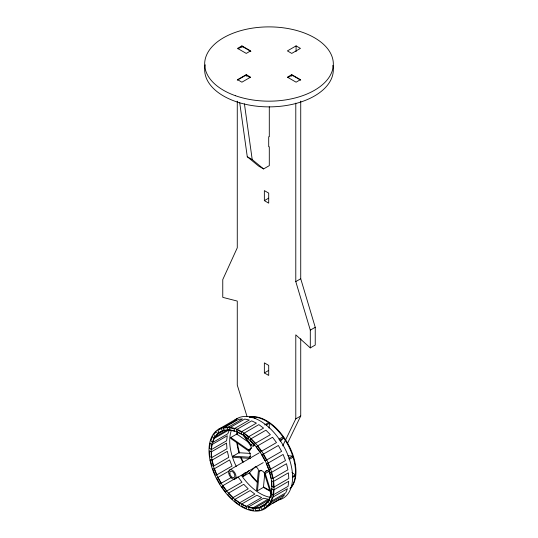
<?xml version="1.0" encoding="UTF-8"?>
<svg xmlns="http://www.w3.org/2000/svg" width="538" height="538" viewBox="0 0 538 538"><rect width="100%" height="100%" fill="white"/><g stroke="black" fill="none" stroke-linecap="round" stroke-linejoin="round"><path stroke-width="0.81" d="M255.772 466.433L257.184 467.865A2.69 1.553 60 0 1 258.395 470.844L256.559 490.165L257.46 490.797L259.296 471.47A2.69 1.553 60 0 1 260.883 470.447L262.376 471.032A2.69 1.553 60 0 1 264.407 473.48L271.401 495.579M257.46 490.797L263.445 487.341L264.824 472.848M269.067 428.053L269.531 423.218L266.202 425.141M237.07 432.155A41.641 24.042 60 0 0 236.801 434.052L230.815 437.508L230.728 438.43L248.374 450.804A2.69 1.553 60 0 1 250.056 453.608L250.291 455.471A2.69 1.553 60 0 1 249.188 457.179L232.988 456.184L233.357 457.354L249.558 458.349A2.69 1.553 60 0 1 250.412 458.652M211.407 449.56L212.073 444.516L227.271 435.746L226.606 440.79L211.407 449.56L209.531 448.167L210.197 443.124L212.073 444.516M234.958 499.331L234.689 501.349L239.39 504.832L239.659 502.815L254.857 494.039L250.15 490.555L234.958 499.331L239.659 502.815M243.667 433.399L243.405 435.417L248.105 438.9L248.374 436.883L263.573 428.107L258.865 424.623L243.667 433.399L248.374 436.883M272.867 495.108L273.533 490.064L288.731 481.288L288.065 486.332L272.867 495.108L270.984 493.716L271.65 488.672L273.533 490.064M212.584 442.552L214.279 438.409L229.477 429.633L227.776 433.776L212.584 442.552L210.809 440.743L212.503 436.6L214.279 438.409M228.563 493.097L227.89 494.758L232.322 499.277L233.001 497.623L248.2 488.847L243.761 484.328L228.563 493.097L233.001 497.623M250.735 438.954L250.056 440.609L254.494 445.134L255.173 443.473L270.372 434.697L265.933 430.178L250.735 438.954L255.173 443.473M270.56 501.631L272.255 497.489L287.453 488.712L285.759 492.855L270.56 501.631L268.785 499.822L270.479 495.68L272.255 497.489M282.699 445.881L295.786 418.853L295.786 334.858L310.305 347.898L315.241 345.046L315.241 327.292L300.729 278.751L300.729 101.117M287.272 443.776L300.729 416.002L300.729 338.725M217.843 433.843L216.269 431.711L213.626 434.744L215.207 436.876L217.843 433.843L224.359 430.084M222.826 485.666L221.77 486.877L225.718 492.209L226.774 490.992L241.972 482.223L238.025 476.89L222.826 485.666L226.774 490.992M257.346 446.022L256.29 447.239L260.237 452.566L261.293 451.355L276.492 442.579L272.544 437.246L257.346 446.022L261.293 451.355M266.794 506.52L269.437 503.487L284.636 494.711L281.993 497.744L266.794 506.52L265.214 504.388L267.857 501.355L269.437 503.487M255.489 466.574L249.128 473.043L243.142 476.493L242.409 475.457L245.301 472.519M243.142 476.493L248.926 470.615M280.211 441.456L283.681 437.932L279.693 440.232M241.912 45.885L237.567 48.393L246.256 53.41L250.6 50.902L241.912 45.885L241.912 47.512M237.978 48.844L242.214 46.402L250.896 51.419M246.256 74.654L237.567 79.671L241.912 82.18L250.6 77.163L246.256 74.654L246.256 76.282M296.088 45.885L287.4 50.902L291.744 53.41L300.433 48.393L296.088 45.885L296.088 51.587M237.271 80.189L245.96 75.172L250.19 77.613M291.744 74.654L287.4 77.163L296.088 82.18L300.433 79.671L291.744 74.654L291.744 76.282M287.81 77.613L292.04 75.172L300.729 80.189M239.713 102.671L247.272 156.733L258.644 166.081L263.58 168.932L269.296 165.637L269.296 146.76M264.36 200.64L268.704 203.142L268.704 193.115L264.36 190.607L264.36 200.64L268.59 198.192M310.305 347.898L310.305 330.144L295.786 281.603L300.729 278.751M310.305 330.144L315.241 327.292M264.36 372.915L268.704 375.423L268.704 365.389L264.36 362.888L264.36 372.915L268.59 370.467M218.717 429.163L237.238 418.47M224.05 430.212L219.148 432.814L217.843 430.467L236.498 419.922M223.25 428.127L238.448 419.358L242.537 418.934L227.345 427.71L223.25 428.127L224.211 430.575L228.307 430.158L227.345 427.71M219.148 432.814L223.492 430.313M229.571 427.845L244.77 419.068L249.296 420.023L234.097 428.799L229.571 427.845L230.15 430.272L234.676 431.22L234.097 428.799M215.207 436.876L226.787 430.192M252.288 417.737L253.613 416.963M253.109 417.784L254.44 417.017L254.938 418.598M236.498 429.633L251.69 420.857L256.424 423.13L241.226 431.906L236.498 429.633L236.653 431.906L241.387 434.186L241.226 431.906M211.353 451.859L226.552 443.083L226.949 448.779L211.75 457.549L209.854 456.641L209.457 450.945L211.353 451.859L211.75 457.549M264.635 424.899L268.63 422.592M212.14 460.064L227.339 451.288L228.778 457.347L213.579 466.123L211.77 465.74L210.331 459.681L212.14 460.064L213.579 466.123M244.144 435.276L250.849 444.758L252.847 443.608M295.786 418.853L300.729 416.002M232.988 456.184L238.973 452.727L250.311 453.426M250.849 444.758A2.69 1.553 60 0 0 253.163 446.022L254.487 445.256M214.4 468.726L229.598 459.95L232.012 466.063L216.814 474.839L215.173 475.007L212.766 468.894L214.4 468.726L216.814 474.839M230.815 437.508L248.469 449.822L251.791 447.898M248.374 450.804L250.372 449.654M278.96 439.196L282.948 436.896M249.188 457.179L250.52 456.412M229.76 469.862L258.865 453.063M231.421 477.421L219.907 483.978L216.646 478.114L229.605 470.716M263.156 454.254L278.354 445.477L281.616 451.348L266.418 460.118L265.039 460.831L261.777 454.96L263.156 454.254L266.418 460.118M234.871 479.008A5.239 3.026 60 0 0 233.364 470.938A5.239 3.026 60 0 0 228.717 473.359A5.239 3.026 60 0 0 234.871 479.008L263.243 462.626M242.409 475.457L243.741 474.691M267.884 463.225L283.082 454.449L285.496 460.568L270.298 469.338L268.657 469.506L266.249 463.393L267.884 463.225L270.298 469.338M259.296 471.47L261.293 470.32M271.475 493.265L265.234 473.527A2.69 1.553 60 0 1 265.772 471.241L267.104 470.474M288.745 458.342L292.733 456.036L287.87 455.74M289.114 459.506L293.102 457.206M265.234 473.527L269.229 471.227M271.293 472.492L286.492 463.716L287.931 469.775L272.732 478.551L270.923 478.168L269.484 472.108L271.293 472.492L272.732 478.551M273.203 481.591L288.402 472.815L288.798 478.511L273.6 487.28L271.71 486.372L271.313 480.683L273.203 481.591L273.6 487.28M241.676 504.045L256.875 495.269L261.603 497.549L246.404 506.325L241.676 504.045L241.831 506.325L246.565 508.598L246.404 506.325M292.712 476.426L295.369 474.893L291.973 472.525M292.618 477.414L295.275 475.881M248.388 507.011L263.586 498.235L268.112 499.19L252.914 507.959L248.388 507.011L248.959 509.432L253.485 510.387L252.914 507.959M254.756 508.074L258.845 507.657L259.814 510.105L255.718 510.522L254.756 508.074L269.229 499.721M258.845 507.657L266.808 503.057M271.004 504.422L261.764 509.533L260.459 507.186L266.66 503.555M260.459 507.186L266.081 504.16M272.457 503.581L280.412 498.988M253.163 446.022L254.333 445.599A2.69 1.553 60 0 0 254.797 445.229M265.772 471.241L266.942 470.817A2.69 1.553 60 0 1 269.256 472.082M247.272 156.733L252.214 159.584L263.58 168.932M236.801 434.052L249.02 442.579M242.651 434.462L250.318 445.303A2.69 1.553 60 0 1 250.977 448.241L250.439 449.56A2.69 1.553 60 0 1 248.469 449.822M221.3 428.699L222.604 431.046M263.909 505.417L265.214 507.764M218.024 477.401L221.286 483.272M246.982 416.338L237.271 385.074L237.271 301.072L222.759 297.353L222.759 279.605L237.271 247.816L237.271 101.191M244.42 103.854L252.214 159.584M295.786 103.135L295.786 281.603M269.296 106.833L269.296 136.733M268.704 136.733L268.704 146.76M332.887 65.387A64.331 37.142 0 0 1 268.502 106.874A64.331 37.142 0 0 1 205.234 64.822M234.649 420.286A46.012 26.564 60 0 1 283.519 445.948A46.012 26.564 60 0 1 279.336 499.809M270.426 497.341A42.919 24.782 60 0 1 241.663 475.686M236.263 466.453A42.919 24.782 60 0 1 231.454 430.178M269.8 490.38A41.641 24.042 60 0 1 263.97 487.098M257.494 481.853A41.641 24.042 60 0 1 249.289 472.324M243.257 462.129A41.641 24.042 60 0 1 241.266 457.623M239.625 453.036A41.641 24.042 60 0 1 237.325 442.323M237.177 434.818A41.641 24.042 60 0 1 237.554 431.812M249.249 417.179A41.641 24.042 60 0 1 287.514 442.989A41.641 24.042 60 0 1 290.063 488.706M269.78 490.851A41.641 24.042 60 0 1 263.445 487.341M257.238 482.337A41.641 24.042 60 0 1 249.128 473.043M242.611 462.048A41.641 24.042 60 0 1 240.594 457.387M238.973 452.727A41.641 24.042 60 0 1 236.828 442.424M249.679 417.253A41.641 24.042 60 0 1 287.09 443.352A41.641 24.042 60 0 1 290.143 488.41M269.787 471.544A2.69 1.553 60 0 1 269 469.358M235.422 95.71A64.331 37.142 0 0 0 333.311 64.977A64.331 37.142 0 0 0 238.267 31.399A64.331 37.142 0 0 0 235.422 95.71M210.035 460.353A46.012 26.564 60 0 0 264.346 509.069A46.012 26.564 60 0 0 250.21 437.925A46.012 26.564 60 0 0 210.035 460.353M212.154 460.945A42.919 24.782 60 0 0 262.813 506.386A42.919 24.782 60 0 0 249.625 440.017A42.919 24.782 60 0 0 212.154 460.945M229.867 473.702A3.558 2.058 60 0 0 234.05 477.542A3.558 2.058 60 0 0 233.028 472.055A3.558 2.058 60 0 0 229.867 473.702"/></g></svg>
